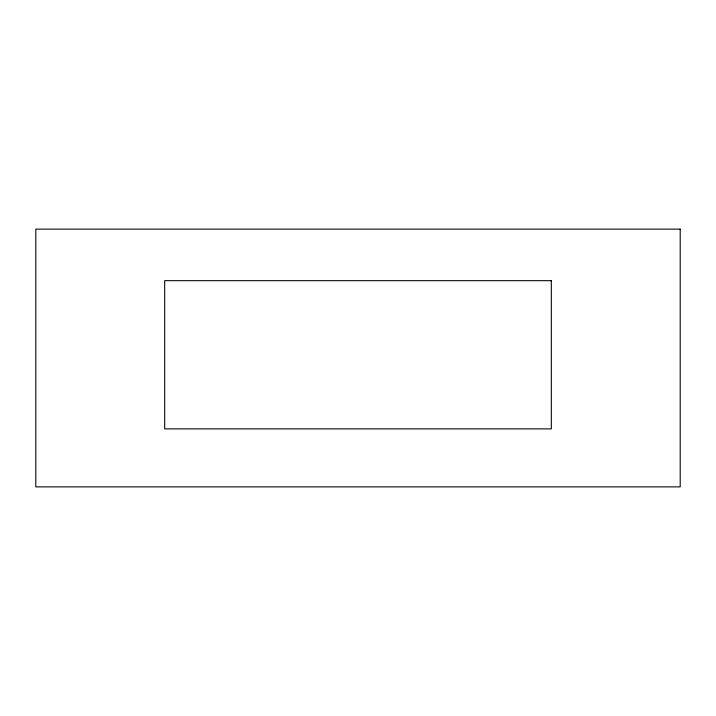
<?xml version="1.0" encoding="UTF-8"?>
<svg xmlns="http://www.w3.org/2000/svg" width="716" height="716" viewBox="0 0 716 716"><rect width="100%" height="100%" fill="white"/><g stroke="black" fill="none" stroke-linecap="round" stroke-linejoin="round"><path stroke-width="1.07" d="M680.2 229.12L35.8 229.12L35.8 486.88L680.2 486.88L680.2 229.12M551.32 280.672L164.68 280.672L164.68 428.884L551.32 428.884L551.32 280.672"/></g></svg>
